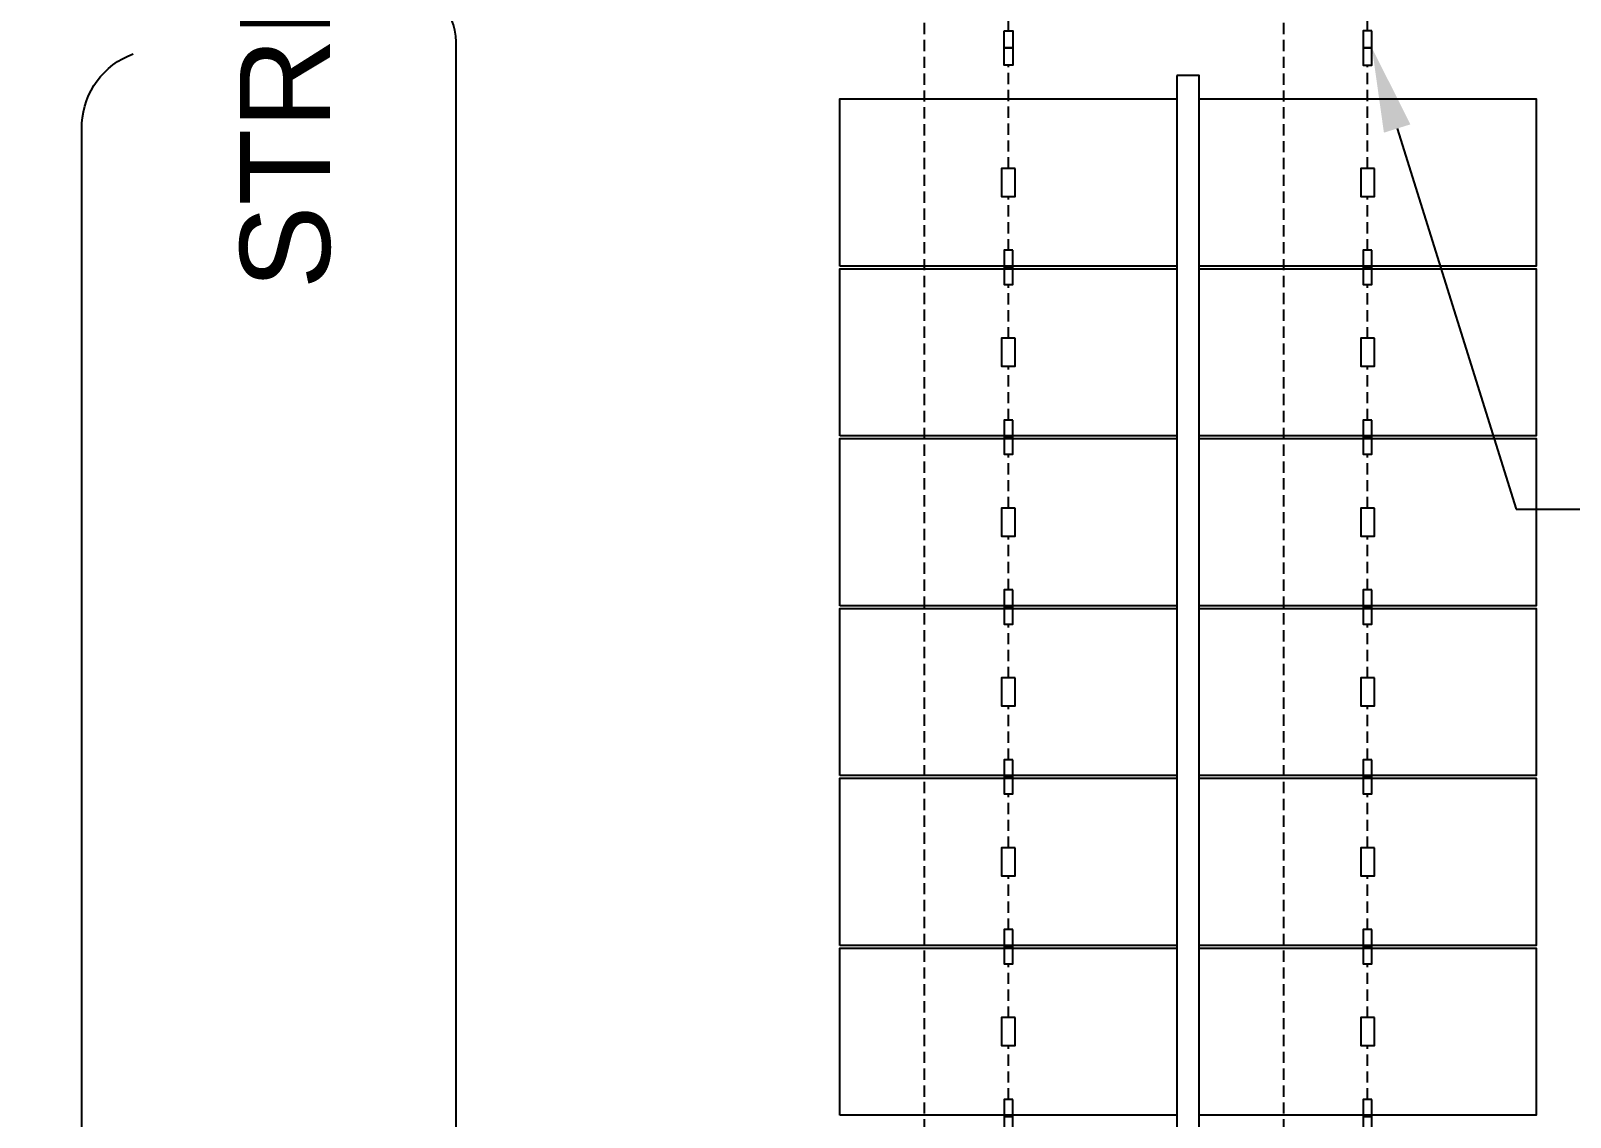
# Model space of a CAD drawing. Header units: feet. Extents: x -327 to 55127, y -2634 to 4121.
# Drawn here: x 1624.93 to 1659.16, y -2373.54 to -2349.39 of the extents above; entities that cross this region are included whole.
import ezdxf
from ezdxf import colors
from ezdxf.entities.mleader import LeaderData, LeaderLine
from ezdxf.math import Vec2, Vec3

# ---------------------------------------------------------------- set-up
doc = ezdxf.new("R2010")
doc.units = ezdxf.units.FT
doc.header["$MEASUREMENT"] = 0
doc.linetypes.add('HIDDEN', pattern=[0.375, 0.25, -0.125])
for name, color, linetype in [('E-HARN-COMP', 8, 'Continuous'), ('E-TRNK-CABL-NEG', 6, 'HIDDEN'), ('E-TRUNK-CABLE-POS', 6, 'HIDDEN'), ('G-ANNO-TEXT', 1, 'Continuous'), ('PVcase PV Modules (full frames)', 142, 'Continuous')]:
    doc.layers.add(name, color=color, linetype=linetype)
doc.styles.add('NEI-A', font='arial.ttf')

# ---------------------------------------------------------------- blocks, each defined once
blk = doc.blocks.new('HT72-18X (2x39)')
for points in [[(49978.573, 17293.928), (49978.573, 17143.993), (49979.065, 17143.993), (49979.065, 17293.928), (49978.573, 17293.928)], [(49971.076, 17289.69), (49971.076, 17293.407), (49978.573, 17293.407), (49978.573, 17289.69), (49971.076, 17289.69)], [(49979.065, 17289.69), (49979.065, 17293.407), (49986.562, 17293.407), (49986.562, 17289.69), (49979.065, 17289.69)], [(49971.076, 17285.914), (49971.076, 17289.631), (49978.573, 17289.631), (49978.573, 17285.914), (49971.076, 17285.914)], [(49979.065, 17285.914), (49979.065, 17289.631), (49986.562, 17289.631), (49986.562, 17285.914), (49979.065, 17285.914)], [(49971.076, 17282.138), (49971.076, 17285.855), (49978.573, 17285.855), (49978.573, 17282.138), (49971.076, 17282.138)], [(49979.065, 17282.138), (49979.065, 17285.855), (49986.562, 17285.855), (49986.562, 17282.138), (49979.065, 17282.138)], [(49971.076, 17278.362), (49971.076, 17282.079), (49978.573, 17282.079), (49978.573, 17278.362), (49971.076, 17278.362)], [(49979.065, 17278.362), (49979.065, 17282.079), (49986.562, 17282.079), (49986.562, 17278.362), (49979.065, 17278.362)], [(49971.076, 17274.585), (49971.076, 17278.303), (49978.573, 17278.303), (49978.573, 17274.585), (49971.076, 17274.585)], [(49979.065, 17274.585), (49979.065, 17278.303), (49986.562, 17278.303), (49986.562, 17274.585), (49979.065, 17274.585)], [(49971.076, 17270.809), (49971.076, 17274.526), (49978.573, 17274.526), (49978.573, 17270.809), (49971.076, 17270.809)], [(49979.065, 17270.809), (49979.065, 17274.526), (49986.562, 17274.526), (49986.562, 17270.809), (49979.065, 17270.809)]]:
    blk.add_lwpolyline(points)

msp = doc.modelspace()

# ---------------------------------------------------------------- linework, layer by layer
at = {"layer": 'E-HARN-COMP'}
for points in [[(1646.572, -2349.388), (1646.765, -2349.388), (1646.765, -2349.768), (1646.572, -2349.768)], [(1646.572, -2349.768), (1646.765, -2349.768), (1646.765, -2350.149), (1646.572, -2350.149)], [(1646.819, -2352.447), (1646.518, -2352.447), (1646.518, -2353.068), (1646.819, -2353.068)], [(1646.765, -2354.265), (1646.572, -2354.265), (1646.572, -2354.646), (1646.765, -2354.646)], [(1646.765, -2354.646), (1646.572, -2354.646), (1646.572, -2355.026), (1646.765, -2355.026)], [(1646.819, -2356.223), (1646.518, -2356.223), (1646.518, -2356.844), (1646.819, -2356.844)], [(1646.765, -2358.042), (1646.572, -2358.042), (1646.572, -2358.422), (1646.765, -2358.422)], [(1646.765, -2358.422), (1646.572, -2358.422), (1646.572, -2358.802), (1646.765, -2358.802)], [(1646.819, -2359.999), (1646.518, -2359.999), (1646.518, -2360.621), (1646.819, -2360.621)], [(1646.765, -2361.818), (1646.572, -2361.818), (1646.572, -2362.198), (1646.765, -2362.198)], [(1654.754, -2361.818), (1654.56, -2361.818), (1654.56, -2362.198), (1654.754, -2362.198)], [(1646.765, -2362.198), (1646.572, -2362.198), (1646.572, -2362.579), (1646.765, -2362.579)], [(1654.754, -2362.198), (1654.56, -2362.198), (1654.56, -2362.579), (1654.754, -2362.579)], [(1646.819, -2363.776), (1646.518, -2363.776), (1646.518, -2364.397), (1646.819, -2364.397)], [(1654.808, -2363.776), (1654.507, -2363.776), (1654.507, -2364.397), (1654.808, -2364.397)], [(1646.765, -2365.594), (1646.572, -2365.594), (1646.572, -2365.974), (1646.765, -2365.974)], [(1654.754, -2365.594), (1654.56, -2365.594), (1654.56, -2365.974), (1654.754, -2365.974)], [(1646.765, -2365.974), (1646.572, -2365.974), (1646.572, -2366.355), (1646.765, -2366.355)], [(1654.754, -2365.974), (1654.56, -2365.974), (1654.56, -2366.355), (1654.754, -2366.355)], [(1646.819, -2367.552), (1646.518, -2367.552), (1646.518, -2368.173), (1646.819, -2368.173)], [(1654.808, -2367.552), (1654.507, -2367.552), (1654.507, -2368.173), (1654.808, -2368.173)], [(1646.765, -2369.37), (1646.572, -2369.37), (1646.572, -2369.751), (1646.765, -2369.751)], [(1654.754, -2369.37), (1654.56, -2369.37), (1654.56, -2369.751), (1654.754, -2369.751)], [(1646.765, -2369.751), (1646.572, -2369.751), (1646.572, -2370.131), (1646.765, -2370.131)], [(1654.754, -2369.751), (1654.56, -2369.751), (1654.56, -2370.131), (1654.754, -2370.131)], [(1646.819, -2371.328), (1646.518, -2371.328), (1646.518, -2371.949), (1646.819, -2371.949)], [(1654.808, -2371.328), (1654.507, -2371.328), (1654.507, -2371.949), (1654.808, -2371.949)], [(1646.765, -2373.147), (1646.572, -2373.147), (1646.572, -2373.527), (1646.765, -2373.527)], [(1654.754, -2373.147), (1654.56, -2373.147), (1654.56, -2373.527), (1654.754, -2373.527)], [(1646.765, -2373.527), (1646.572, -2373.527), (1646.572, -2373.907), (1646.765, -2373.907)], [(1654.754, -2373.527), (1654.56, -2373.527), (1654.56, -2373.907), (1654.754, -2373.907)]]:
    msp.add_lwpolyline(points, close=True, dxfattribs=at)
at = {"layer": 'E-TRNK-CABL-NEG'}
for points in [[(1646.669, -2349.388), (1646.669, -2347.351)], [(1654.657, -2349.388), (1654.657, -2347.351)], [(1646.669, -2354.265), (1646.669, -2353.068)], [(1646.669, -2358.042), (1646.669, -2356.844)], [(1646.669, -2361.818), (1646.669, -2360.621)], [(1654.657, -2361.818), (1654.657, -2360.621)], [(1646.669, -2365.594), (1646.669, -2364.397)], [(1654.657, -2365.594), (1654.657, -2364.397)], [(1646.669, -2369.37), (1646.669, -2368.173)], [(1654.657, -2369.37), (1654.657, -2368.173)], [(1646.669, -2373.147), (1646.669, -2371.949)], [(1654.657, -2373.147), (1654.657, -2371.949)]]:
    msp.add_lwpolyline(points, dxfattribs=at)
at = {"layer": 'E-TRUNK-CABLE-POS'}
for points in [[(1646.669, -2299.735), (1646.669, -2298.961), (1644.794, -2298.961), (1644.794, -2398.859), (1642.92, -2398.859)], [(1646.669, -2352.447), (1646.669, -2350.149)], [(1646.669, -2356.223), (1646.669, -2355.026)], [(1646.669, -2359.999), (1646.669, -2358.802)], [(1646.669, -2363.776), (1646.669, -2362.579)], [(1654.657, -2363.776), (1654.657, -2362.579)], [(1646.669, -2367.552), (1646.669, -2366.355)], [(1654.657, -2367.552), (1654.657, -2366.355)], [(1646.669, -2371.328), (1646.669, -2370.131)], [(1654.657, -2371.328), (1654.657, -2370.131)]]:
    msp.add_lwpolyline(points, dxfattribs=at)
at = {"layer": 'G-ANNO-TEXT', "flags": 128}
for points in [[(1635.527, -2397.99, -0.298343), (1634.39, -2396.448), (1634.39, -2349.631, 0.298343), (1633.252, -2348.089, 0.298343), (1634.39, -2346.546), (1634.39, -2299.729, -0.298343), (1635.527, -2298.187)], [(1627.204, -2499.793, -0.298343), (1626.066, -2498.251), (1626.066, -2426.388, 0.298343), (1624.929, -2424.846, 0.298343), (1626.066, -2423.304), (1626.066, -2351.441, -0.298343), (1627.204, -2349.899)]]:
    msp.add_lwpolyline(points, format="xyb", dxfattribs=at)

# ---------------------------------------------------------------- block references
at = {"layer": 'PVcase PV Modules (full frames)', "color": 144, "true_color": 0x007ca5}
msp.add_blockref('HT72-18X (2x39)', (-48328.156, -19644.306), dxfattribs=at)

# ---------------------------------------------------------------- texts
at = {"layer": 'G-ANNO-TEXT', "insert": (1629.581, -2340.696, -3.817), "char_height": 2, "width": 14.34742, "attachment_point": 3, "rotation": 90, "style": 'NEI-A', "bg_fill": 3, "box_fill_scale": 1.5, "bg_fill_color": 256, "bg_fill_transparency": 0}
msp.add_mtext('STRING #1', dxfattribs=at)

# ---------------------------------------------------------------- next in the draw order: leaders
at = {"layer": 'G-ANNO-TEXT'}
ml = msp.add_multileader_mtext('Standard', dxfattribs=at)
ml.set_content('TRACKER TO TRACKER STRING JUMPERS', color=256, style='NEI-A')
ml.set_leader_properties()
ml.build(insert=Vec2(0, 0))
ml.multileader.update_dxf_attribs({"dogleg_length": 0.36, "arrow_head_size": 1.876})
ctx = ml.context
ctx.base_point, ctx.char_height, ctx.arrow_head_size, ctx.landing_gap_size, ctx.plane_origin = Vec3(1661.803, -2360.022, -1.908), 0.1, 1.876, 1.921, Vec3(2240.769, -2851.569, -1.908)
notes = []
notes.append((ctx, [(0, (1, 1, 0), (1657.961, -2360.022, -1.908), (1, 0), 3.842, [(1, [(1654.754, -2349.768, -1.908)], 0, [])])]))
ctx.mtext.insert, ctx.mtext.width, ctx.mtext.flow_direction = Vec3(1663.723, -2359.971, -1.908), 32.11823, 5
ctx.mtext.has_bg_fill, ctx.mtext.bg_color, ctx.mtext.bg_scale_factor, ctx.mtext.bg_transparency, ctx.mtext.use_window_bg_color = 1, -1073741824, 1.5, 0, 1
for ctx, leaders in notes:
    for number, flags, end, landing, length, lines in leaders:
        leader = LeaderData()
        leader.index, (leader.has_last_leader_line, leader.has_dogleg_vector, leader.attachment_direction) = number, flags
        leader.last_leader_point, leader.dogleg_vector, leader.dogleg_length = Vec3(end), Vec3(landing), length
        for number, points, colour, breaks in lines:
            line = LeaderLine()
            line.index, line.vertices, line.color, line.breaks = number, Vec3.list(points), colors.encode_raw_color(colour), breaks
            leader.lines.append(line)
        ctx.leaders.append(leader)

# ---------------------------------------------------------------- next in the draw order: linework, layer by layer
at = {"layer": 'E-HARN-COMP'}
for points in [[(1654.754, -2349.388), (1654.56, -2349.388), (1654.56, -2349.768), (1654.754, -2349.768)], [(1654.754, -2349.768), (1654.56, -2349.768), (1654.56, -2350.149), (1654.754, -2350.149)], [(1654.808, -2352.447), (1654.507, -2352.447), (1654.507, -2353.068), (1654.808, -2353.068)], [(1654.754, -2354.265), (1654.56, -2354.265), (1654.56, -2354.646), (1654.754, -2354.646)], [(1654.754, -2354.646), (1654.56, -2354.646), (1654.56, -2355.026), (1654.754, -2355.026)], [(1654.808, -2356.223), (1654.507, -2356.223), (1654.507, -2356.844), (1654.808, -2356.844)], [(1654.754, -2358.042), (1654.56, -2358.042), (1654.56, -2358.422), (1654.754, -2358.422)], [(1654.754, -2358.422), (1654.56, -2358.422), (1654.56, -2358.802), (1654.754, -2358.802)], [(1654.808, -2359.999), (1654.507, -2359.999), (1654.507, -2360.621), (1654.808, -2360.621)]]:
    msp.add_lwpolyline(points, close=True, dxfattribs=at)
at = {"layer": 'E-TRNK-CABL-NEG'}
for points in [[(1654.657, -2354.265), (1654.657, -2353.068)], [(1654.657, -2358.042), (1654.657, -2356.844)]]:
    msp.add_lwpolyline(points, dxfattribs=at)
at = {"layer": 'E-TRUNK-CABLE-POS'}
for points in [[(1654.657, -2299.735), (1654.657, -2298.961), (1652.783, -2298.961), (1652.783, -2399.406), (1642.92, -2399.406)], [(1654.657, -2352.447), (1654.657, -2350.149)], [(1654.657, -2356.223), (1654.657, -2355.026)], [(1654.657, -2359.999), (1654.657, -2358.802)]]:
    msp.add_lwpolyline(points, dxfattribs=at)

doc.saveas('drawing.dxf')
